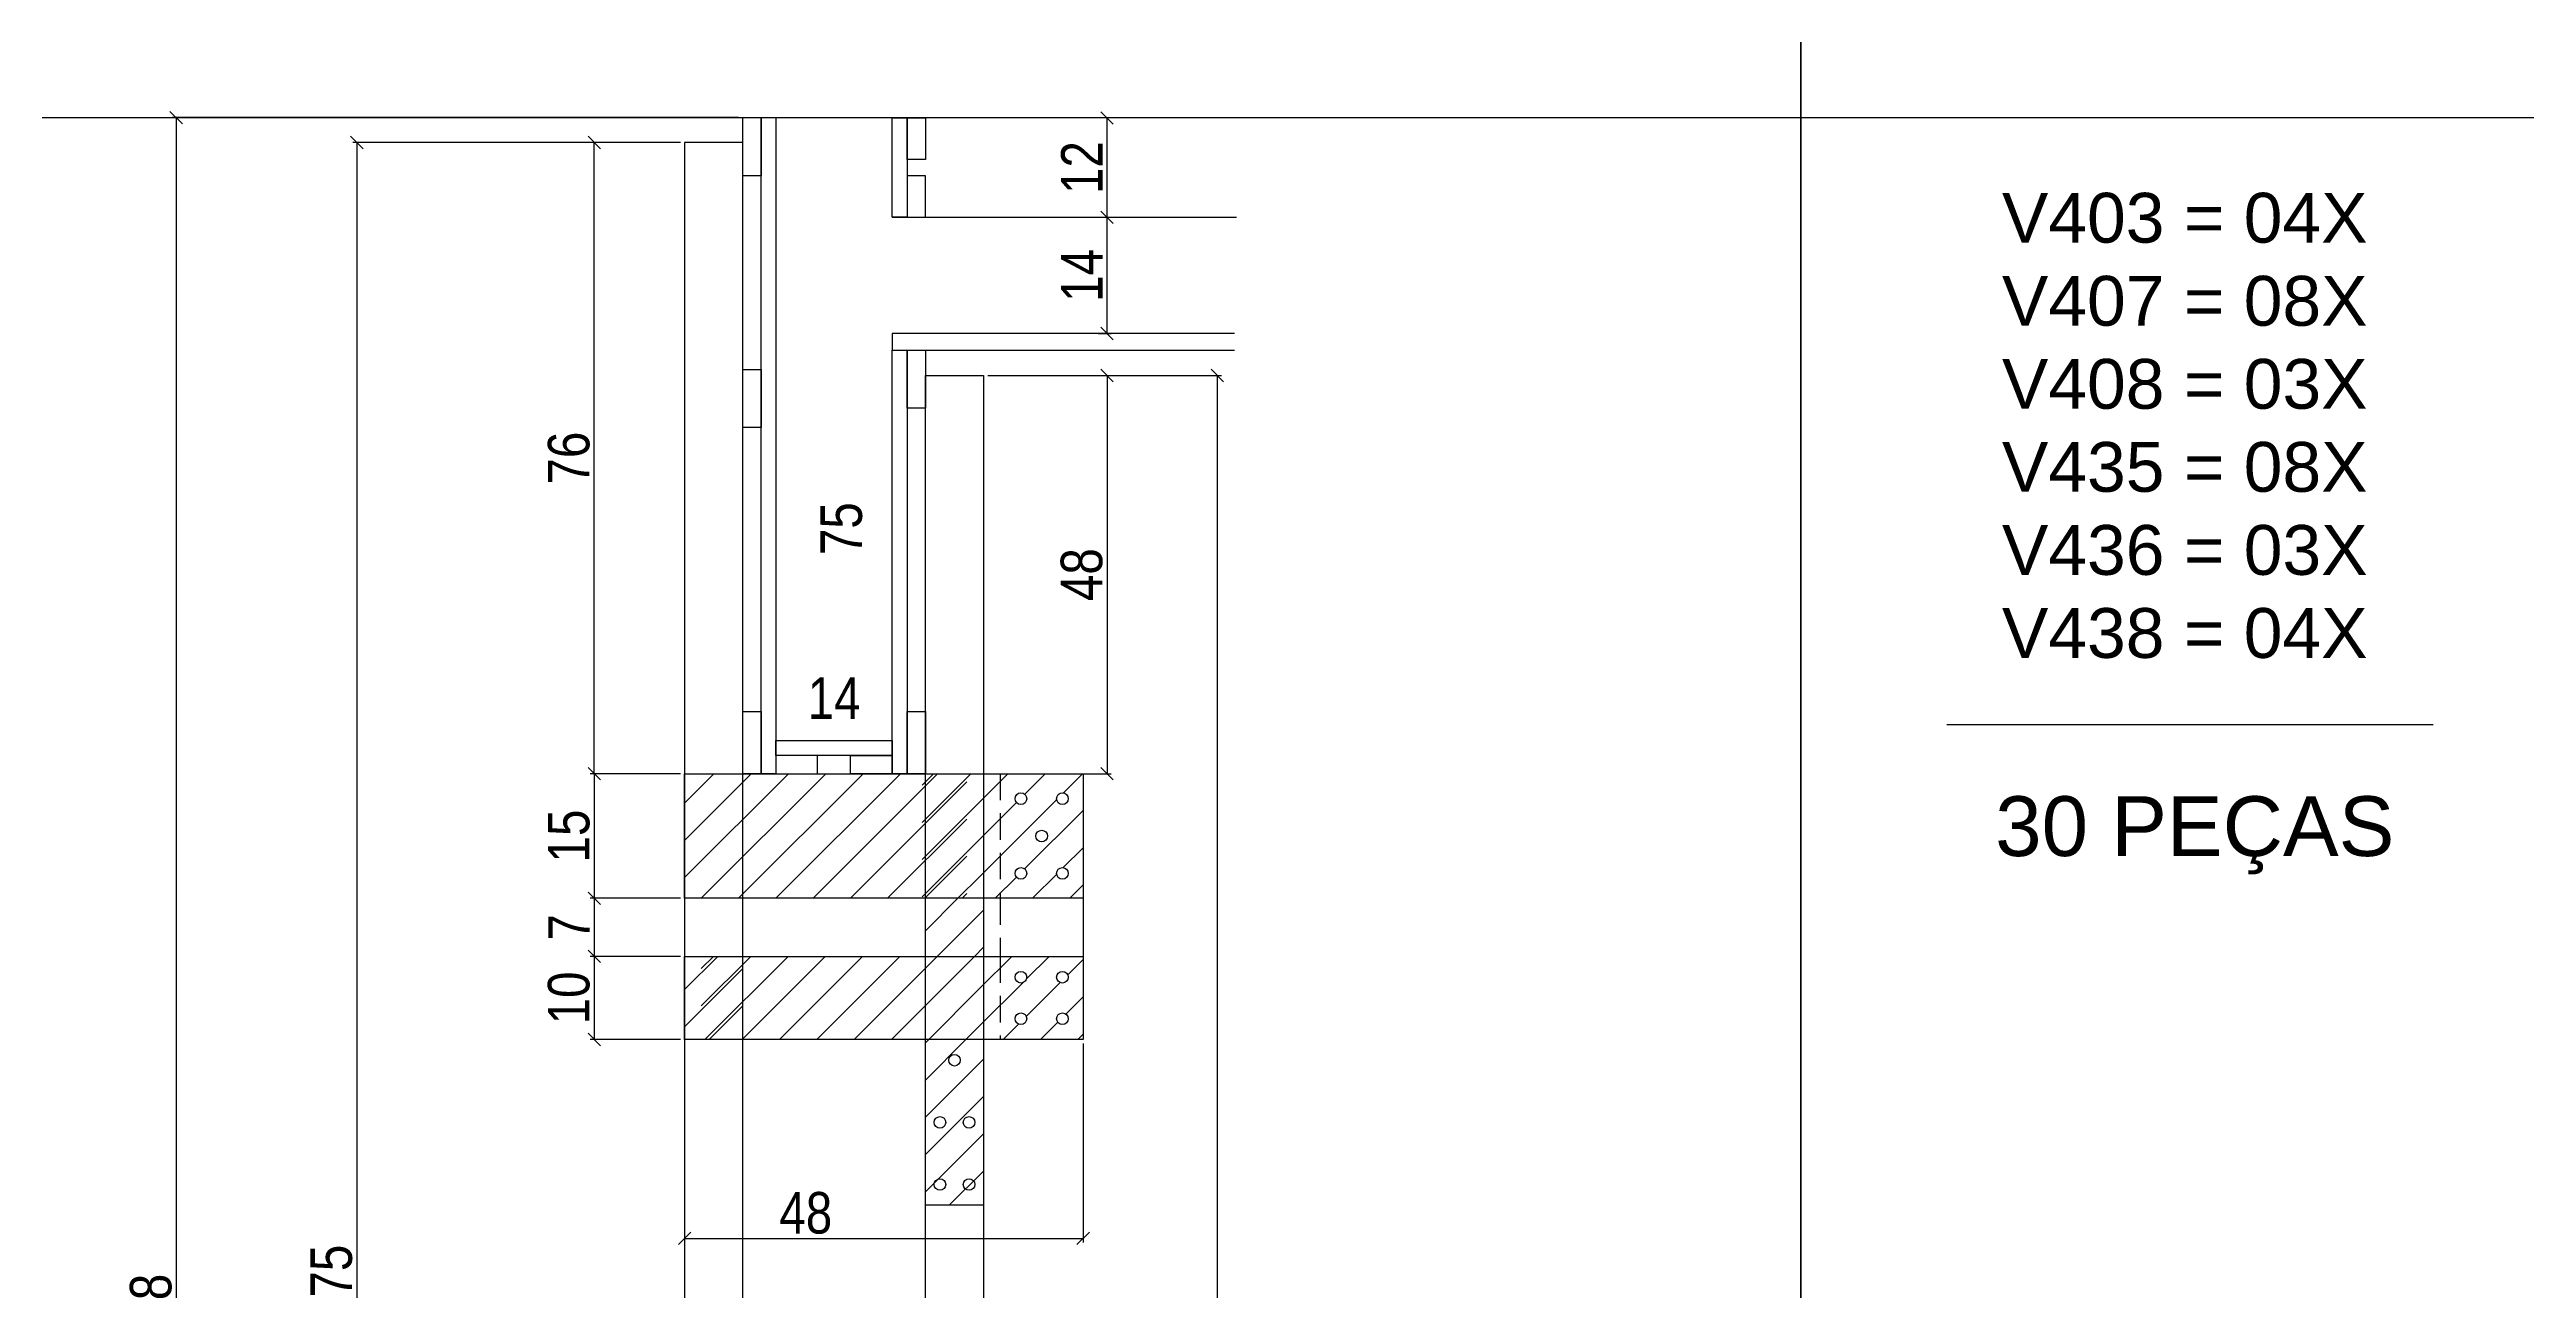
# Model space of a CAD drawing. Extents: x 17311 to 161354, y 153625 to 210355.
# Drawn here: x 19113 to 19709, y 206883 to 207182 of the extents above; entities that cross this region are included whole.
import ezdxf

# ---------------------------------------------------------------- set-up
doc = ezdxf.new("R2010")
doc.units = 0
doc.linetypes.add('DASHED2', pattern=[9.525, 6.35, -3.175])
doc.layers.get('0').update_dxf_attribs({"linetype": 'CONTINUOUS'})
doc.layers.get('DEFPOINTS').update_dxf_attribs({"linetype": 'CONTINUOUS'})
for name, color, linetype in [('8', 111, 'CONTINUOUS'), ('COTA', 241, 'CONTINUOUS'), ('detalhes', 4, 'CONTINUOUS'), ('HACHURA', 8, 'CONTINUOUS'), ('SARR_2.2x10', 60, 'CONTINUOUS'), ('SARR_7x7', 40, 'CONTINUOUS'), ('TIRAS REESCORAMENTO', 252, 'CONTINUOUS'), ('VIGAS', 3, 'CONTINUOUS')]:
    doc.layers.add(name, color=color, linetype=linetype)
doc.styles.add('COTA TECNICA 2X', font='techl___.ttf', dxfattribs={"height": 10})
doc.styles.add('R80-50', font='arial.ttf', dxfattribs={"height": 10})
doc.dimstyles.new('SECAO', dxfattribs={"dimscale": 0.333333, "dimtxt": 5, "dimasz": 9, "dimexe": 3, "dimexo": 3, "dimgap": 3, "dimtad": 1, "dimdec": 1, "dimlfac": 0.5, "dimzin": 12, "dimdsep": 46, "dimtxsty": 'COTA TECNICA 2X', "dimblk1": 'OBLIQUE', "dimblk2": 'OBLIQUE', "dimsah": 1, "dimcen": 0.9, "dimclrd": 4, "dimclre": 4, "dimclrt": 240, "dimadec": 1, "dimazin": 3, "dimtfac": 1, "dimtdec": 1, "dimtmove": 0, "dimatfit": 3, "dimfxl": 1, "dimtolj": 1, "dimtzin": 12, "dimarcsym": 0})
pattern_1 = [(45, (-6871.9154, 9466.995), (-4.49012806, 4.49012806), [])]
pattern_2 = [(45, (-6861.9154, 9466.995), (-4.49012806, 4.49012806), [])]

# ---------------------------------------------------------------- blocks, each defined once
blk = doc.blocks.new('_Oblique')
at = {"color": 0, "linetype": 'ByBlock', "lineweight": -2}
blk.add_line((-0.5, -0.5), (0.5, 0.5), dxfattribs=at)
blk = doc.blocks.new('*D4064')
at = {"layer": 'DEFPOINTS', "color": 0, "transparency": 16777216}
for p in [(19265.69, 207159.86), (19186.73, 206609.77), (19265.69, 206609.77)]:
    blk.add_point(p, dxfattribs=at)
at = {"layer": 'detalhes', "color": 4, "lineweight": -2, "transparency": 16777216}
for p, q in [((19264.69, 207159.86), (19185.73, 207159.86)), ((19186.73, 207159.86), (19186.73, 206609.77)), ((19264.69, 206609.77), (19185.73, 206609.77))]:
    blk.add_line(p, q, dxfattribs=at)
at = {"layer": 'detalhes', "color": 4, "lineweight": -2, "transparency": 16777216, "xscale": 3, "yscale": 3, "zscale": 3}
for p, rotation in [((19186.73, 207159.86), 90), ((19186.73, 206609.77), 270)]:
    blk.add_blockref('_Oblique', p, dxfattribs=dict(at, rotation=rotation))
at = {"layer": 'detalhes', "color": 240, "transparency": 16777216, "insert": (19180.62, 206884.82), "char_height": 10, "attachment_point": 5, "rotation": 90, "style": 'COTA TECNICA 2X'}
blk.add_mtext('\\A1;275', dxfattribs=at)
blk = doc.blocks.new('*D4070')
at = {"layer": 'DEFPOINTS', "color": 0, "transparency": 16777216}
for p in [(19243.92, 207159.86), (19265.69, 207159.86), (19265.69, 207007.81)]:
    blk.add_point(p, dxfattribs=at)
at = {"layer": 'detalhes', "color": 4, "lineweight": -2, "transparency": 16777216}
for p, q in [((19264.69, 207159.86), (19242.92, 207159.86)), ((19243.92, 207007.81), (19243.92, 207159.86)), ((19264.69, 207007.81), (19242.92, 207007.81))]:
    blk.add_line(p, q, dxfattribs=at)
at = {"layer": 'detalhes', "color": 4, "lineweight": -2, "transparency": 16777216, "xscale": 3, "yscale": 3, "zscale": 3}
for p, rotation in [((19243.92, 207159.86), 90), ((19243.92, 207007.81), 270)]:
    blk.add_blockref('_Oblique', p, dxfattribs=dict(at, rotation=rotation))
at = {"layer": 'detalhes', "color": 240, "transparency": 16777216, "insert": (19237.82, 207083.84), "char_height": 10, "attachment_point": 5, "rotation": 90, "style": 'COTA TECNICA 2X'}
blk.add_mtext('\\A1;76', dxfattribs=at)
blk = doc.blocks.new('*D4047')
at = {"layer": 'DEFPOINTS', "color": 0, "transparency": 16777216}
for p in [(19337.69, 207103.74), (19337.69, 207007.81), (19367.44, 207007.81)]:
    blk.add_point(p, dxfattribs=at)
at = {"layer": 'detalhes', "color": 4, "lineweight": -2, "transparency": 16777216}
for p, q in [((19338.69, 207103.74), (19368.44, 207103.74)), ((19367.44, 207103.74), (19367.44, 207007.81)), ((19338.69, 207007.81), (19368.44, 207007.81))]:
    blk.add_line(p, q, dxfattribs=at)
at = {"layer": 'detalhes', "color": 4, "lineweight": -2, "transparency": 16777216, "xscale": 3, "yscale": 3, "zscale": 3}
for p, rotation in [((19367.44, 207103.74), 90), ((19367.44, 207007.81), 270)]:
    blk.add_blockref('_Oblique', p, dxfattribs=dict(at, rotation=rotation))
at = {"layer": 'detalhes', "color": 240, "transparency": 16777216, "insert": (19361.35, 207055.78), "char_height": 10, "attachment_point": 5, "rotation": 90, "style": 'COTA TECNICA 2X'}
blk.add_mtext('\\A1;48', dxfattribs=at)
blk = doc.blocks.new('*D4048')
at = {"layer": 'DEFPOINTS', "color": 0, "transparency": 16777216}
for p in [(19279.69, 207165.86), (19143.22, 206589.77), (19265.69, 206589.77)]:
    blk.add_point(p, dxfattribs=at)
at = {"layer": 'detalhes', "color": 4, "lineweight": -2, "transparency": 16777216}
for p, q in [((19278.69, 207165.86), (19142.22, 207165.86)), ((19143.22, 207165.86), (19143.22, 206589.77)), ((19264.69, 206589.77), (19142.22, 206589.77))]:
    blk.add_line(p, q, dxfattribs=at)
at = {"layer": 'detalhes', "color": 4, "lineweight": -2, "transparency": 16777216, "xscale": 3, "yscale": 3, "zscale": 3}
for p, rotation in [((19143.22, 207165.86), 90), ((19143.22, 206589.77), 270)]:
    blk.add_blockref('_Oblique', p, dxfattribs=dict(at, rotation=rotation))
at = {"layer": 'detalhes', "color": 240, "transparency": 16777216, "insert": (19137.13, 206877.82), "char_height": 10, "attachment_point": 5, "rotation": 90, "style": 'COTA TECNICA 2X'}
blk.add_mtext('\\A1;288', dxfattribs=at)
blk = doc.blocks.new('*D4050')
at = {"layer": 'DEFPOINTS', "color": 0, "transparency": 16777216}
for p in [(19302.73, 207165.86), (19309.58, 207165.86), (19302.73, 207015.81)]:
    blk.add_point(p, dxfattribs=at)
at = {"layer": 'detalhes', "color": 240, "transparency": 16777216, "insert": (19303.47, 207066.84), "char_height": 10, "attachment_point": 5, "rotation": 90, "style": 'COTA TECNICA 2X'}
blk.add_mtext('\\A1;75', dxfattribs=at)
blk = doc.blocks.new('*D4051')
at = {"layer": 'DEFPOINTS', "color": 0, "transparency": 16777216}
for p in [(19287.69, 207019.97), (19315.69, 207019.97), (19315.69, 207019.97)]:
    blk.add_point(p, dxfattribs=at)
at = {"layer": 'detalhes', "color": 240, "transparency": 16777216, "insert": (19301.69, 207026.04), "char_height": 10, "attachment_point": 5, "style": 'COTA TECNICA 2X'}
blk.add_mtext('\\A1;14', dxfattribs=at)
blk = doc.blocks.new('*D4053')
at = {"layer": 'DEFPOINTS', "color": 0, "transparency": 16777216}
for p in [(19265.69, 206967.81), (19361.69, 206943.81), (19361.69, 206895.89)]:
    blk.add_point(p, dxfattribs=at)
at = {"layer": 'detalhes', "color": 4, "lineweight": -2, "transparency": 16777216}
for p, q in [((19265.69, 206966.81), (19265.69, 206894.89)), ((19361.69, 206942.81), (19361.69, 206894.89)), ((19265.69, 206895.89), (19361.69, 206895.89))]:
    blk.add_line(p, q, dxfattribs=at)
at = {"layer": 'detalhes', "color": 4, "lineweight": -2, "transparency": 16777216, "xscale": 3, "yscale": 3, "zscale": 3, "rotation": 180}
blk.add_blockref('_Oblique', (19265.69, 206895.89), dxfattribs=at)
at = {"layer": 'detalhes', "color": 4, "lineweight": -2, "transparency": 16777216, "xscale": 3, "yscale": 3, "zscale": 3}
blk.add_blockref('_Oblique', (19361.69, 206895.89), dxfattribs=at)
at = {"layer": 'detalhes', "color": 240, "transparency": 16777216, "insert": (19294.87, 206901.99), "char_height": 10, "attachment_point": 5, "style": 'COTA TECNICA 2X'}
blk.add_mtext('\\A1;48', dxfattribs=at)
blk = doc.blocks.new('*D4054')
at = {"layer": 'DEFPOINTS', "color": 0, "transparency": 16777216}
for p in [(19364.29, 207141.86), (19367.44, 207141.86), (19364.29, 207113.86)]:
    blk.add_point(p, dxfattribs=at)
at = {"layer": 'detalhes', "color": 4, "lineweight": -2, "transparency": 16777216}
for p, q in [((19365.29, 207141.86), (19368.44, 207141.86)), ((19367.44, 207113.86), (19367.44, 207141.86)), ((19365.29, 207113.86), (19368.44, 207113.86))]:
    blk.add_line(p, q, dxfattribs=at)
at = {"layer": 'detalhes', "color": 4, "lineweight": -2, "transparency": 16777216, "xscale": 3, "yscale": 3, "zscale": 3}
for p, rotation in [((19367.44, 207141.86), 90), ((19367.44, 207113.86), 270)]:
    blk.add_blockref('_Oblique', p, dxfattribs=dict(at, rotation=rotation))
at = {"layer": 'detalhes', "color": 240, "transparency": 16777216, "insert": (19361.37, 207127.86), "char_height": 10, "attachment_point": 5, "rotation": 90, "style": 'COTA TECNICA 2X'}
blk.add_mtext('\\A1;14', dxfattribs=at)
blk = doc.blocks.new('*D4055')
at = {"layer": 'DEFPOINTS', "color": 0, "transparency": 16777216}
for p in [(19338.69, 207103.74), (19338.69, 206609.77), (19393.98, 206609.77)]:
    blk.add_point(p, dxfattribs=at)
at = {"layer": 'detalhes', "color": 4, "lineweight": -2, "transparency": 16777216}
for p, q in [((19339.69, 207103.74), (19394.98, 207103.74)), ((19393.98, 207103.74), (19393.98, 206609.77)), ((19339.69, 206609.77), (19394.98, 206609.77))]:
    blk.add_line(p, q, dxfattribs=at)
at = {"layer": 'detalhes', "color": 4, "lineweight": -2, "transparency": 16777216, "xscale": 3, "yscale": 3, "zscale": 3}
for p, rotation in [((19393.98, 207103.74), 90), ((19393.98, 206609.77), 270)]:
    blk.add_blockref('_Oblique', p, dxfattribs=dict(at, rotation=rotation))
at = {"layer": 'detalhes', "color": 240, "transparency": 16777216, "insert": (19387.91, 206856.75), "char_height": 10, "attachment_point": 5, "rotation": 90, "style": 'COTA TECNICA 2X'}
blk.add_mtext('\\A1;247', dxfattribs=at)
blk = doc.blocks.new('*D4057')
at = {"layer": 'DEFPOINTS', "color": 0, "transparency": 16777216}
for p in [(19265.69, 207007.81), (19243.92, 206977.81), (19265.69, 206977.81)]:
    blk.add_point(p, dxfattribs=at)
at = {"layer": 'detalhes', "color": 4, "lineweight": -2, "transparency": 16777216}
for p, q in [((19264.69, 207007.81), (19242.92, 207007.81)), ((19243.92, 207007.81), (19243.92, 206977.81)), ((19264.69, 206977.81), (19242.92, 206977.81))]:
    blk.add_line(p, q, dxfattribs=at)
at = {"layer": 'detalhes', "color": 4, "lineweight": -2, "transparency": 16777216, "xscale": 3, "yscale": 3, "zscale": 3}
for p, rotation in [((19243.92, 207007.81), 90), ((19243.92, 206977.81), 270)]:
    blk.add_blockref('_Oblique', p, dxfattribs=dict(at, rotation=rotation))
at = {"layer": 'detalhes', "color": 240, "transparency": 16777216, "insert": (19237.81, 206992.81), "char_height": 10, "attachment_point": 5, "rotation": 90, "style": 'COTA TECNICA 2X'}
blk.add_mtext('\\A1;15', dxfattribs=at)
blk = doc.blocks.new('*D4058')
at = {"layer": 'DEFPOINTS', "color": 0, "transparency": 16777216}
for p in [(19265.69, 206963.81), (19243.92, 206943.81), (19265.69, 206943.81)]:
    blk.add_point(p, dxfattribs=at)
at = {"layer": 'detalhes', "color": 4, "lineweight": -2, "transparency": 16777216}
for p, q in [((19264.69, 206963.81), (19242.92, 206963.81)), ((19243.92, 206963.81), (19243.92, 206943.81)), ((19264.69, 206943.81), (19242.92, 206943.81))]:
    blk.add_line(p, q, dxfattribs=at)
at = {"layer": 'detalhes', "color": 4, "lineweight": -2, "transparency": 16777216, "xscale": 3, "yscale": 3, "zscale": 3}
for p, rotation in [((19243.92, 206963.81), 90), ((19243.92, 206943.81), 270)]:
    blk.add_blockref('_Oblique', p, dxfattribs=dict(at, rotation=rotation))
at = {"layer": 'detalhes', "color": 240, "transparency": 16777216, "insert": (19237.82, 206953.81), "char_height": 10, "attachment_point": 5, "rotation": 90, "style": 'COTA TECNICA 2X'}
blk.add_mtext('\\A1;10', dxfattribs=at)
blk = doc.blocks.new('*D4059')
at = {"layer": 'DEFPOINTS', "color": 0, "transparency": 16777216}
for p in [(19265.69, 206977.81), (19243.92, 206963.81), (19265.69, 206963.81)]:
    blk.add_point(p, dxfattribs=at)
at = {"layer": 'detalhes', "color": 4, "lineweight": -2, "transparency": 16777216}
for p, q in [((19264.69, 206977.81), (19242.92, 206977.81)), ((19243.92, 206977.81), (19243.92, 206963.81)), ((19264.69, 206963.81), (19242.92, 206963.81))]:
    blk.add_line(p, q, dxfattribs=at)
at = {"layer": 'detalhes', "color": 4, "lineweight": -2, "transparency": 16777216, "xscale": 3, "yscale": 3, "zscale": 3}
for p, rotation in [((19243.92, 206977.81), 90), ((19243.92, 206963.81), 270)]:
    blk.add_blockref('_Oblique', p, dxfattribs=dict(at, rotation=rotation))
at = {"layer": 'detalhes', "color": 240, "transparency": 16777216, "insert": (19237.85, 206970.81), "char_height": 10, "attachment_point": 5, "rotation": 90, "style": 'COTA TECNICA 2X'}
blk.add_mtext('\\A1;7', dxfattribs=at)
blk = doc.blocks.new('*D4071')
at = {"layer": 'DEFPOINTS', "color": 0, "transparency": 16777216}
for p in [(19367.44, 207165.77), (19367.44, 207165.77), (19367.44, 207141.86)]:
    blk.add_point(p, dxfattribs=at)
at = {"layer": 'detalhes', "color": 4, "lineweight": -2, "transparency": 16777216}
blk.add_line((19367.44, 207141.86), (19367.44, 207165.77), dxfattribs=at)
at = {"layer": 'detalhes', "color": 4, "lineweight": -2, "transparency": 16777216, "xscale": 3, "yscale": 3, "zscale": 3}
for p, rotation in [((19367.44, 207165.77), 90), ((19367.44, 207141.86), 270)]:
    blk.add_blockref('_Oblique', p, dxfattribs=dict(at, rotation=rotation))
at = {"layer": 'detalhes', "color": 240, "transparency": 16777216, "insert": (19361.38, 207153.82), "char_height": 10, "attachment_point": 5, "rotation": 90, "style": 'COTA TECNICA 2X'}
blk.add_mtext('\\A1;12', dxfattribs=at)

msp = doc.modelspace()

# ---------------------------------------------------------------- hatches: boundary and pattern name
at = {"layer": 'COTA'}
h = msp.add_hatch(dxfattribs=at)
h.set_pattern_fill('ANSI31', color=256, scale=2, style=0)
h.set_pattern_definition(pattern_2)
h.paths.add_polyline_path([(19333.69, 207007.81), (19265.69, 207007.81), (19265.69, 206977.81), (19333.69, 206977.81)])
h = msp.add_hatch(dxfattribs=at)
h.set_pattern_fill('ANSI31', color=256, scale=2, style=0)
h.set_pattern_definition(pattern_1)
h.paths.add_polyline_path([(19336.89, 207007.81), (19322.89, 207007.81), (19322.89, 206977.81), (19336.89, 206977.81)])
h = msp.add_hatch(dxfattribs=at)
h.set_pattern_fill('ANSI31', color=256, scale=2, style=0)
h.set_pattern_definition(pattern_1)
h.paths.add_polyline_path([(19361.69, 207007.81), (19336.89, 207007.81), (19336.89, 206977.81), (19361.69, 206977.81)])
h.paths.add_polyline_path([(19348.09, 206983.81, -1), (19345.29, 206983.81, -1)], flags=16)
h.paths.add_polyline_path([(19350.29, 206992.81, -1), (19353.09, 206992.81, -1)], flags=16)
h.paths.add_polyline_path([(19345.29, 207001.81, -1), (19348.09, 207001.81, -1)], flags=16)
h.paths.add_polyline_path([(19358.09, 206983.81, -1), (19355.29, 206983.81, -1)], flags=16)
h.paths.add_polyline_path([(19355.29, 207001.81, -1), (19358.09, 207001.81, -1)], flags=16)
h = msp.add_hatch(dxfattribs=at)
h.set_pattern_fill('ANSI31', color=256, scale=2, style=0)
h.set_pattern_definition(pattern_1)
h.paths.add_polyline_path([(19323.69, 206977.81), (19323.69, 206963.81), (19337.69, 206963.81), (19337.69, 206977.81)])
h = msp.add_hatch(dxfattribs=at)
h.set_pattern_fill('ANSI31', color=256, scale=2, style=0)
h.set_pattern_definition(pattern_2)
h.paths.add_polyline_path([(19279.69, 206963.81), (19265.69, 206963.81), (19265.69, 206943.81), (19279.69, 206943.81)])
h = msp.add_hatch(dxfattribs=at)
h.set_pattern_fill('ANSI31', color=256, scale=2, style=0)
h.set_pattern_definition(pattern_1)
h.paths.add_polyline_path([(19323.69, 206963.81), (19269.69, 206963.81), (19269.69, 206943.81), (19323.69, 206943.81)])
h = msp.add_hatch(dxfattribs=at)
h.set_pattern_fill('ANSI31', color=256, scale=2, style=0)
h.set_pattern_definition(pattern_1)
h.paths.add_polyline_path([(19336.89, 206963.81), (19322.89, 206963.81), (19322.89, 206943.81), (19336.89, 206943.81)])
h = msp.add_hatch(dxfattribs=at)
h.set_pattern_fill('ANSI31', color=256, scale=2, style=0)
h.set_pattern_definition(pattern_1)
h.paths.add_polyline_path([(19361.69, 206963.81), (19336.89, 206963.81), (19336.89, 206943.81), (19361.69, 206943.81)])
h.paths.add_polyline_path([(19345.29, 206958.81, -1), (19348.09, 206958.81, -1)], flags=16)
h.paths.add_polyline_path([(19348.09, 206948.81, -1), (19345.29, 206948.81, -1)], flags=16)
h.paths.add_polyline_path([(19355.29, 206958.81, -1), (19358.09, 206958.81, -1)], flags=16)
h.paths.add_polyline_path([(19358.09, 206948.81, -1), (19355.29, 206948.81, -1)], flags=16)
h = msp.add_hatch(dxfattribs=at)
h.set_pattern_fill('ANSI31', color=256, scale=2, style=0)
h.set_pattern_definition(pattern_1)
h.paths.add_polyline_path([(19323.69, 206903.87), (19337.69, 206903.87), (19337.69, 206943.81), (19323.69, 206943.81)])

# ---------------------------------------------------------------- linework, layer by layer
at = {"linetype": 'Continuous'}
msp.add_line((19361.69, 206977.81), (19361.69, 206963.81), dxfattribs=at)
msp.add_line((19337.69, 206903.87), (19323.69, 206903.87))
for centre in [(19346.69, 207001.81), (19356.69, 207001.81), (19351.69, 206992.81), (19346.69, 206983.81), (19356.69, 206983.81), (19346.69, 206958.81), (19356.69, 206958.81), (19346.69, 206948.81), (19356.69, 206948.81), (19330.69, 206938.81), (19327.19, 206923.84), (19334.19, 206923.84), (19327.19, 206908.87), (19334.19, 206908.87)]:
    msp.add_circle(centre, 1.4)
at = {"layer": '8', "color": 5, "linetype": 'Continuous'}
for points in [[(19534.53, 206377.07), (18937.72, 206377.07), (18937.72, 207341.85), (19534.53, 207341.85)], [(20131.34, 206377.07), (19534.53, 206377.07), (19534.53, 207341.85), (20131.34, 207341.85)]]:
    msp.add_lwpolyline(points, close=True, dxfattribs=at)
at = {"layer": 'COTA', "linetype": 'DASHED2'}
for p, q in [((19341.69, 207007.81), (19341.69, 206977.81)), ((19341.69, 206977.81), (19341.69, 206963.81)), ((19341.69, 206963.81), (19341.69, 206943.81))]:
    msp.add_line(p, q, dxfattribs=at)
at = {"layer": 'HACHURA', "color": 7}
msp.add_line((19569.69, 207019.68), (19686.84, 207019.68), dxfattribs=at)
at = {"layer": 'SARR_2.2x10', "linetype": 'Continuous'}
for points in [[(19361.69, 206977.81), (19265.69, 206977.81), (19265.69, 207007.81), (19361.69, 207007.81)], [(19361.69, 206943.81), (19265.69, 206943.81), (19265.69, 206963.81), (19361.69, 206963.81)]]:
    msp.add_lwpolyline(points, close=True, dxfattribs=at)
at = {"layer": 'SARR_7x7', "linetype": 'Continuous'}
for points in [[(19265.69, 206609.77), (19279.69, 206609.77), (19279.69, 207159.86), (19265.69, 207159.86)], [(19337.69, 206609.77), (19323.69, 206609.77), (19323.69, 207103.74), (19337.69, 207103.74)]]:
    msp.add_lwpolyline(points, close=True, dxfattribs=at)
at = {"layer": 'TIRAS REESCORAMENTO', "linetype": 'ByBlock'}
for p, q in [((22518.59, 207165.77), (17744.1, 207165.77)), ((19287.69, 207165.86), (19398.65, 207165.86)), ((19315.69, 207141.86), (19398.65, 207141.86)), ((19315.69, 207109.86), (19398.17, 207109.86))]:
    msp.add_line(p, q, dxfattribs=at)
for points in [[(19279.69, 207165.86), (19284.09, 207165.86), (19284.09, 207151.86), (19279.69, 207151.86)], [(19319.29, 207141.86), (19315.69, 207141.86), (19315.69, 207165.77), (19319.29, 207165.77)], [(19319.29, 207165.77), (19323.69, 207165.77), (19323.69, 207155.77), (19319.29, 207155.77)], [(19319.29, 207141.86), (19323.69, 207141.86), (19323.69, 207151.86), (19319.29, 207151.86)], [(19319.29, 207109.86), (19323.69, 207109.86), (19323.69, 207095.86), (19319.29, 207095.86)], [(19279.69, 207105.18), (19284.09, 207105.18), (19284.09, 207091.18), (19279.69, 207091.18)], [(19279.69, 207022.81), (19284.09, 207022.81), (19284.09, 207007.81), (19279.69, 207007.81)], [(19319.29, 207022.81), (19323.69, 207022.81), (19323.69, 207007.81), (19319.29, 207007.81)], [(19315.69, 207012.21), (19287.69, 207012.21), (19287.69, 207015.81), (19315.69, 207015.81)], [(19297.69, 207007.81), (19297.69, 207012.21), (19287.69, 207012.21), (19287.69, 207007.81)], [(19305.65, 207007.81), (19305.65, 207012.21), (19315.69, 207012.21), (19315.69, 207007.81)]]:
    msp.add_lwpolyline(points, close=True, dxfattribs=at)
for points in [[(19287.69, 207007.81), (19284.09, 207007.81), (19284.09, 207165.86), (19287.69, 207165.86), (19287.69, 207007.81)], [(19398.17, 207113.86), (19315.69, 207113.86), (19315.69, 207109.86), (19398.17, 207109.86)], [(19319.29, 207007.81), (19315.69, 207007.81), (19315.69, 207109.86), (19319.29, 207109.86), (19319.29, 207007.81)]]:
    msp.add_lwpolyline(points, dxfattribs=at)

# ---------------------------------------------------------------- texts
at = {"layer": 'VIGAS', "color": 7, "attachment_point": 1, "style": 'R80-50'}
for s, width, insert, char_height in [('V403 = 04X\\PV407 = 08X\\PV408 = 03X\\PV435 = 08X\\PV436 = 03X\\PV438 = 04X', 124.324, (19582.99, 207147.74), 12), ('30 PEÇAS', 162.221, (19581.37, 207002.39), 14.4)]:
    msp.add_mtext_dynamic_manual_height_columns(s, width=width, gutter_width=50, heights=[0], dxfattribs=dict(at, insert=insert, char_height=char_height))

# ---------------------------------------------------------------- dimensions: what is measured, and where the dimension line sits
at = {"layer": 'detalhes', "color": 3}
for base, p1, p2, picture, middle in [((19143.22, 206589.77), (19279.69, 207165.86), (19265.69, 206589.77), '*D4048', (19137.13, 206877.82)), ((19367.44, 207165.77), (19367.44, 207141.86), (19367.44, 207165.77), '*D4071', (19361.38, 207153.82)), ((19186.73, 206609.77), (19265.69, 207159.86), (19265.69, 206609.77), '*D4064', (19180.62, 206884.82)), ((19243.92, 207159.86), (19265.69, 207007.81), (19265.69, 207159.86), '*D4070', (19237.82, 207083.84)), ((19367.44, 207141.86), (19364.29, 207113.86), (19364.29, 207141.86), '*D4054', (19361.37, 207127.86)), ((19367.44, 207007.81), (19337.69, 207103.74), (19337.69, 207007.81), '*D4047', (19361.35, 207055.78)), ((19393.98, 206609.77), (19338.69, 207103.74), (19338.69, 206609.77), '*D4055', (19387.91, 206856.75)), ((19243.92, 206977.81), (19265.69, 207007.81), (19265.69, 206977.81), '*D4057', (19237.81, 206992.81)), ((19243.92, 206963.81), (19265.69, 206977.81), (19265.69, 206963.81), '*D4059', (19237.85, 206970.81)), ((19243.92, 206943.81), (19265.69, 206963.81), (19265.69, 206943.81), '*D4058', (19237.82, 206953.81))]:
    dim = msp.add_linear_dim(base=base, p1=p1, p2=p2, angle=90, dimstyle='SECAO', dxfattribs=at)
    dim.commit()
    dim.dimension.update_dxf_attribs({"geometry": picture, "text_midpoint": middle})
dim = msp.add_linear_dim(base=(19309.58, 207165.86), p1=(19302.73, 207015.81), p2=(19302.73, 207165.86), angle=90, dimstyle='SECAO', override={"dimse1": 1, "dimse2": 1, "dimsd1": 1, "dimsd2": 1}, dxfattribs=at)
dim.commit()
dim.dimension.update_dxf_attribs({"geometry": '*D4050', "text_midpoint": (19309.58, 207066.84), "dimtype": 160})
dim = msp.add_linear_dim(base=(19315.69, 207019.97), p1=(19287.69, 207019.97), p2=(19315.69, 207019.97), dimstyle='SECAO', override={"dimse1": 1, "dimse2": 1, "dimsd1": 1, "dimsd2": 1}, dxfattribs=at)
dim.commit()
dim.dimension.update_dxf_attribs({"geometry": '*D4051', "text_midpoint": (19301.69, 207026.04)})
dim = msp.add_linear_dim(base=(19361.69, 206895.89), p1=(19265.69, 206967.81), p2=(19361.69, 206943.81), dimstyle='SECAO', dxfattribs=at)
dim.commit()
dim.dimension.update_dxf_attribs({"geometry": '*D4053', "text_midpoint": (19294.87, 206895.89), "dimtype": 160})

doc.saveas('drawing.dxf')
